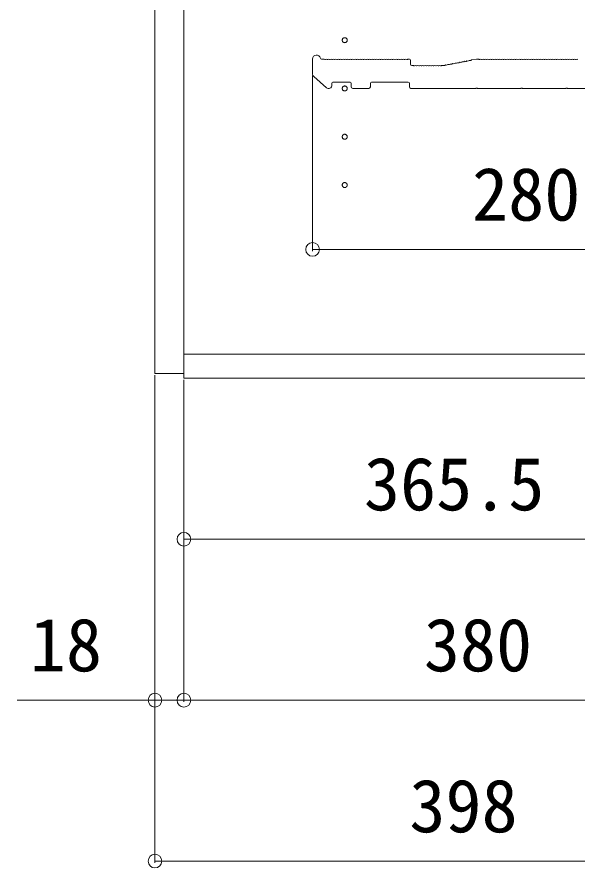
# Model space of a CAD drawing. Units: millimetres, scale not verified. Extents: x -2772 to 2772, y -4480 to 4487.
# Drawn here: x -2152 to -1804, y -3019 to -2490 of the extents above; entities that cross this region are included whole.
import ezdxf
from ezdxf.enums import TextEntityAlignment as Align

# ---------------------------------------------------------------- set-up
doc = ezdxf.new("R2010")
doc.units = ezdxf.units.MM
doc.header["$LTSCALE"] = 15
doc.linetypes.add('CHAIN2', pattern=[12, 9, -1, 1, -1])
for name, color, linetype, lineweight in [('0-2_YKK_ZWAK', 2, 'CHAIN2', 9), ('0-5_YKK_13', 7, 'Continuous', 9), ('0-6_YKK_D', 6, 'Continuous', 9)]:
    doc.layers.add(name, color=color, linetype=linetype, lineweight=lineweight)
doc.styles.add('ＭＳ ゴシック', font='')
doc.styles.get('ＭＳ ゴシック').set_extended_font_data('MS Gothic')

msp = doc.modelspace()

# ---------------------------------------------------------------- linework, layer by layer
at = {"layer": '0-2_YKK_ZWAK', "linetype": 'Continuous'}
msp.add_line((-2048.58, -2699.82), (-1683.58, -2699.82), dxfattribs=at)
for points in [[(-2066.58, -2711.82), (-2048.58, -2711.82), (-2048.58, -1937.82), (-2066.58, -1937.82)], [(-2048.58, -2714.82), (-1668.58, -2714.82), (-1668.58, -1934.82), (-2048.58, -1934.82)]]:
    msp.add_lwpolyline(points, close=True, dxfattribs=at)
at = {"layer": '0-2_YKK_ZWAK'}
for centre in [(-1948.58, -2504.82), (-1948.58, -2534.82), (-1948.58, -2564.82), (-1948.58, -2594.82)]:
    msp.add_circle(centre, 1.55, dxfattribs=at)
at = {"layer": '0-5_YKK_13'}
for p, q in [((-1968.58, -2525.91), (-1968.58, -2516.52)), ((-1962.96, -2516.52), (-1961.58, -2516.52)), ((-1961.02, -2516.73), (-1960.64, -2516.73)), ((-1959.52, -2516.73), (-1959.14, -2516.73)), ((-1958.02, -2516.73), (-1957.64, -2516.73)), ((-1956.52, -2516.73), (-1956.14, -2516.73)), ((-1955.02, -2516.73), (-1954.64, -2516.73)), ((-1953.52, -2516.73), (-1953.14, -2516.73)), ((-1952.02, -2516.73), (-1951.64, -2516.73)), ((-1950.52, -2516.73), (-1950.14, -2516.73)), ((-1949.02, -2516.73), (-1948.64, -2516.73)), ((-1947.52, -2516.73), (-1947.14, -2516.73)), ((-1946.02, -2516.73), (-1945.64, -2516.73)), ((-1944.52, -2516.73), (-1944.14, -2516.73)), ((-1943.02, -2516.73), (-1942.64, -2516.73)), ((-1941.52, -2516.73), (-1941.14, -2516.73)), ((-1940.02, -2516.73), (-1939.64, -2516.73)), ((-1938.52, -2516.73), (-1938.14, -2516.73)), ((-1937.02, -2516.73), (-1936.64, -2516.73)), ((-1935.52, -2516.73), (-1935.14, -2516.73)), ((-1934.02, -2516.73), (-1933.64, -2516.73)), ((-1932.52, -2516.73), (-1932.14, -2516.73)), ((-1931.02, -2516.73), (-1930.64, -2516.73)), ((-1929.52, -2516.73), (-1929.14, -2516.73)), ((-1928.02, -2516.73), (-1927.64, -2516.73)), ((-1926.52, -2516.73), (-1926.14, -2516.73)), ((-1925.02, -2516.73), (-1924.64, -2516.73)), ((-1923.52, -2516.73), (-1923.14, -2516.73)), ((-1922.02, -2516.73), (-1921.64, -2516.73)), ((-1920.52, -2516.73), (-1920.14, -2516.73)), ((-1919.02, -2516.73), (-1918.64, -2516.73)), ((-1917.52, -2516.73), (-1917.14, -2516.73)), ((-1916.02, -2516.73), (-1915.64, -2516.73)), ((-1914.52, -2516.73), (-1914.14, -2516.73)), ((-1913.02, -2516.73), (-1912.64, -2516.73)), ((-1911.52, -2516.73), (-1911.14, -2516.73)), ((-1910.02, -2516.73), (-1909.64, -2516.73)), ((-1909.08, -2516.52), (-1908.28, -2516.52)), ((-1907.58, -2517.22), (-1907.58, -2519.82)), ((-1906.88, -2520.52), (-1906.08, -2520.52)), ((-1905.52, -2520.73), (-1905.14, -2520.73)), ((-1904.02, -2520.73), (-1903.64, -2520.73)), ((-1902.52, -2520.73), (-1902.14, -2520.73)), ((-1901.02, -2520.73), (-1900.64, -2520.73)), ((-1899.52, -2520.73), (-1899.14, -2520.73)), ((-1898.02, -2520.73), (-1897.64, -2520.73)), ((-1896.52, -2520.73), (-1896.14, -2520.73)), ((-1895.02, -2520.73), (-1894.64, -2520.73)), ((-1893.52, -2520.73), (-1893.14, -2520.73)), ((-1892.02, -2520.73), (-1891.64, -2520.73)), ((-1890.52, -2520.73), (-1890.14, -2520.73)), ((-1889.02, -2520.73), (-1888.64, -2520.73)), ((-1888.08, -2520.52), (-1887.64, -2520.52)), ((-1887.64, -2520.52), (-1888.08, -2520.52)), ((-1886.78, -2520.58), (-1886.41, -2520.51)), ((-1885.31, -2520.3), (-1884.94, -2520.23)), ((-1883.84, -2520.02), (-1883.46, -2519.94)), ((-1882.36, -2519.74), (-1881.99, -2519.66)), ((-1880.89, -2519.45), (-1880.52, -2519.38)), ((-1879.42, -2519.17), (-1879.04, -2519.1)), ((-1877.94, -2518.89), (-1877.57, -2518.82)), ((-1876.47, -2518.61), (-1876.09, -2518.54)), ((-1875, -2518.33), (-1874.62, -2518.26)), ((-1873.52, -2518.05), (-1873.15, -2517.98)), ((-1872.05, -2517.77), (-1871.67, -2517.7)), ((-1870.58, -2517.49), (-1870.2, -2517.42)), ((-1865.02, -2516.73), (-1864.64, -2516.73)), ((-1863.52, -2516.73), (-1863.14, -2516.73)), ((-1862.02, -2516.73), (-1861.64, -2516.73)), ((-1860.52, -2516.73), (-1860.14, -2516.73)), ((-1859.02, -2516.73), (-1858.64, -2516.73)), ((-1857.52, -2516.73), (-1857.14, -2516.73)), ((-1856.02, -2516.73), (-1855.64, -2516.73)), ((-1854.52, -2516.73), (-1854.14, -2516.73)), ((-1853.02, -2516.73), (-1852.64, -2516.73)), ((-1851.52, -2516.73), (-1851.14, -2516.73)), ((-1850.02, -2516.73), (-1849.64, -2516.73)), ((-1848.52, -2516.73), (-1848.14, -2516.73)), ((-1847.02, -2516.73), (-1846.64, -2516.73)), ((-1845.52, -2516.73), (-1845.14, -2516.73)), ((-1844.02, -2516.73), (-1843.64, -2516.73)), ((-1842.52, -2516.73), (-1842.14, -2516.73)), ((-1841.02, -2516.73), (-1840.64, -2516.73)), ((-1839.52, -2516.73), (-1839.14, -2516.73)), ((-1838.02, -2516.73), (-1837.64, -2516.73)), ((-1836.52, -2516.73), (-1836.14, -2516.73)), ((-1835.02, -2516.73), (-1834.64, -2516.73)), ((-1833.52, -2516.73), (-1833.14, -2516.73)), ((-1832.02, -2516.73), (-1831.64, -2516.73)), ((-1830.52, -2516.73), (-1830.14, -2516.73)), ((-1829.02, -2516.73), (-1828.64, -2516.73)), ((-1827.52, -2516.73), (-1827.14, -2516.73)), ((-1826.02, -2516.73), (-1825.64, -2516.73)), ((-1824.52, -2516.73), (-1824.14, -2516.73)), ((-1823.02, -2516.73), (-1822.64, -2516.73)), ((-1821.52, -2516.73), (-1821.14, -2516.73)), ((-1820.02, -2516.73), (-1819.64, -2516.73)), ((-1818.52, -2516.73), (-1818.14, -2516.73)), ((-1817.02, -2516.73), (-1816.64, -2516.73)), ((-1815.52, -2516.73), (-1815.14, -2516.73)), ((-1814.02, -2516.73), (-1813.64, -2516.73)), ((-1812.52, -2516.73), (-1812.14, -2516.73)), ((-1811.02, -2516.73), (-1810.64, -2516.73)), ((-1809.52, -2516.73), (-1809.14, -2516.73)), ((-1808.02, -2516.73), (-1807.64, -2516.73)), ((-1806.52, -2516.73), (-1806.14, -2516.73)), ((-1805.02, -2516.73), (-1804.64, -2516.73)), ((-1959.89, -2534.34), (-1967.89, -2527.42)), ((-1956.58, -2531.52), (-1956.58, -2532.82)), ((-1945.28, -2530.82), (-1955.88, -2530.82)), ((-1944.58, -2533.82), (-1944.58, -2531.52)), ((-1932.58, -2531.52), (-1932.58, -2533.82)), ((-1909.08, -2530.82), (-1931.88, -2530.82)), ((-1908.38, -2533.82), (-1908.38, -2531.52)), ((-1933.58, -2534.82), (-1943.58, -2534.82))]:
    msp.add_line(p, q, dxfattribs=at)
for points in [[(-1887.37, -2520.49), (-1887.51, -2520.51), (-1887.37, -2520.49)], [(-1869.69, -2517.12), (-1866.58, -2516.52), (-1865.58, -2516.52)], [(-1783.58, -2534.82), (-1810, -2534.82), (-1810.25, -2534.7), (-1810.91, -2534.7), (-1811.15, -2534.82), (-1838, -2534.82), (-1838.25, -2534.7), (-1838.91, -2534.7), (-1839.15, -2534.82), (-1866, -2534.82), (-1866.25, -2534.7), (-1866.91, -2534.7), (-1867.15, -2534.82), (-1907.38, -2534.82)]]:
    msp.add_lwpolyline(points, dxfattribs=at)
for centre, radius, start, end in [((-1966.08, -2516.52), 2.5, 12.6356, 180), ((-1962.96, -2515.82), 0.7, 192.6356, 270), ((-1961.58, -2517.4), 0.88, 50.536, 90), ((-1960.08, -2517.4), 0.88, 50.536, 129.464), ((-1958.58, -2517.4), 0.88, 50.536, 129.464), ((-1957.08, -2517.4), 0.88, 50.536, 129.464), ((-1955.58, -2517.4), 0.88, 50.536, 129.464), ((-1954.08, -2517.4), 0.88, 50.536, 129.464), ((-1952.58, -2517.4), 0.88, 50.536, 129.464), ((-1951.08, -2517.4), 0.88, 50.536, 129.464), ((-1949.58, -2517.4), 0.88, 50.536, 129.464), ((-1948.08, -2517.4), 0.88, 50.536, 129.464), ((-1946.58, -2517.4), 0.88, 50.536, 129.464), ((-1945.08, -2517.4), 0.88, 50.536, 129.464), ((-1943.58, -2517.4), 0.88, 50.536, 129.464), ((-1942.08, -2517.4), 0.88, 50.536, 129.464), ((-1940.58, -2517.4), 0.88, 50.536, 129.464), ((-1939.08, -2517.4), 0.88, 50.536, 129.464), ((-1937.58, -2517.4), 0.88, 50.536, 129.464), ((-1936.08, -2517.4), 0.88, 50.536, 129.464), ((-1934.58, -2517.4), 0.88, 50.536, 129.464), ((-1933.08, -2517.4), 0.88, 50.536, 129.464), ((-1931.58, -2517.4), 0.88, 50.536, 129.464), ((-1930.08, -2517.4), 0.88, 50.536, 129.464), ((-1928.58, -2517.4), 0.88, 50.536, 129.464), ((-1927.08, -2517.4), 0.88, 50.536, 129.464), ((-1925.58, -2517.4), 0.88, 50.536, 129.464), ((-1924.08, -2517.4), 0.88, 50.536, 129.464), ((-1922.58, -2517.4), 0.88, 50.536, 129.464), ((-1921.08, -2517.4), 0.88, 50.536, 129.464), ((-1919.58, -2517.4), 0.88, 50.536, 129.464), ((-1918.08, -2517.4), 0.88, 50.536, 129.464), ((-1916.58, -2517.4), 0.88, 50.536, 129.464), ((-1915.08, -2517.4), 0.88, 50.536, 129.464), ((-1913.58, -2517.4), 0.88, 50.536, 129.464), ((-1912.08, -2517.4), 0.88, 50.536, 129.464), ((-1910.58, -2517.4), 0.88, 50.536, 129.464), ((-1909.08, -2517.4), 0.88, 90, 129.464), ((-1908.28, -2517.22), 0.7, 0, 90), ((-1906.88, -2519.82), 0.7, 180, 270), ((-1906.08, -2521.4), 0.88, 50.536, 90), ((-1904.58, -2521.4), 0.88, 50.536, 129.464), ((-1903.08, -2521.4), 0.88, 50.536, 129.464), ((-1901.58, -2521.4), 0.88, 50.536, 129.464), ((-1900.08, -2521.4), 0.88, 50.536, 129.464), ((-1898.58, -2521.4), 0.88, 50.536, 129.464), ((-1897.08, -2521.4), 0.88, 50.536, 129.464), ((-1895.58, -2521.4), 0.88, 50.536, 129.464), ((-1894.08, -2521.4), 0.88, 50.536, 129.464), ((-1892.58, -2521.4), 0.88, 50.536, 129.464), ((-1891.08, -2521.4), 0.88, 50.536, 129.464), ((-1889.58, -2521.4), 0.88, 50.536, 129.464), ((-1888.08, -2521.4), 0.88, 90, 129.464), ((-1887.64, -2519.82), 0.7, 270, 280.7843), ((-1887.64, -2519.82), 0.7, 270, 280.7843), ((-1887.21, -2521.35), 0.88, 61.3203, 100.7843), ((-1885.73, -2521.07), 0.88, 61.3203, 140.2483), ((-1884.26, -2520.79), 0.88, 61.3203, 140.2483), ((-1882.79, -2520.51), 0.88, 61.3203, 140.2483), ((-1881.31, -2520.23), 0.88, 61.3203, 140.2483), ((-1879.84, -2519.95), 0.88, 61.3203, 140.2483), ((-1878.37, -2519.67), 0.88, 61.3203, 140.2483), ((-1876.89, -2519.38), 0.88, 61.3203, 140.2483), ((-1875.42, -2519.1), 0.88, 61.3203, 140.2483), ((-1873.94, -2518.82), 0.88, 61.3203, 140.2483), ((-1872.47, -2518.54), 0.88, 61.3203, 140.2483), ((-1871, -2518.26), 0.88, 61.3203, 140.2483), ((-1869.52, -2517.98), 0.88, 100.7843, 140.2483), ((-1865.58, -2517.4), 0.88, 50.536, 90), ((-1864.08, -2517.4), 0.88, 50.536, 129.464), ((-1862.58, -2517.4), 0.88, 50.536, 129.464), ((-1861.08, -2517.4), 0.88, 50.536, 129.464), ((-1859.58, -2517.4), 0.88, 50.536, 129.464), ((-1858.08, -2517.4), 0.88, 50.536, 129.464), ((-1856.58, -2517.4), 0.88, 50.536, 129.464), ((-1855.08, -2517.4), 0.88, 50.536, 129.464), ((-1853.58, -2517.4), 0.88, 50.536, 129.464), ((-1852.08, -2517.4), 0.88, 50.536, 129.464), ((-1850.58, -2517.4), 0.88, 50.536, 129.464), ((-1849.08, -2517.4), 0.88, 50.536, 129.464), ((-1847.58, -2517.4), 0.88, 50.536, 129.464), ((-1846.08, -2517.4), 0.88, 50.536, 129.464), ((-1844.58, -2517.4), 0.88, 50.536, 129.464), ((-1843.08, -2517.4), 0.88, 50.536, 129.464), ((-1841.58, -2517.4), 0.88, 50.536, 129.464), ((-1840.08, -2517.4), 0.88, 50.536, 129.464), ((-1838.58, -2517.4), 0.88, 50.536, 129.464), ((-1837.08, -2517.4), 0.88, 50.536, 129.464), ((-1835.58, -2517.4), 0.88, 50.536, 129.464), ((-1834.08, -2517.4), 0.88, 50.536, 129.464), ((-1832.58, -2517.4), 0.88, 50.536, 129.464), ((-1831.08, -2517.4), 0.88, 50.536, 129.464), ((-1829.58, -2517.4), 0.88, 50.536, 129.464), ((-1828.08, -2517.4), 0.88, 50.536, 129.464), ((-1826.58, -2517.4), 0.88, 50.536, 129.464), ((-1825.08, -2517.4), 0.88, 50.536, 129.464), ((-1823.58, -2517.4), 0.88, 50.536, 129.464), ((-1822.08, -2517.4), 0.88, 50.536, 129.464), ((-1820.58, -2517.4), 0.88, 50.536, 129.464), ((-1819.08, -2517.4), 0.88, 50.536, 129.464), ((-1817.58, -2517.4), 0.88, 50.536, 129.464), ((-1816.08, -2517.4), 0.88, 50.536, 129.464), ((-1814.58, -2517.4), 0.88, 50.536, 129.464), ((-1813.08, -2517.4), 0.88, 50.536, 129.464), ((-1811.58, -2517.4), 0.88, 50.536, 129.464), ((-1810.08, -2517.4), 0.88, 50.536, 129.464), ((-1808.58, -2517.4), 0.88, 50.536, 129.464), ((-1807.08, -2517.4), 0.88, 50.536, 129.464), ((-1805.58, -2517.4), 0.88, 50.536, 129.464), ((-1804.08, -2517.4), 0.88, 50.536, 129.464), ((-1966.58, -2525.91), 2, 180, 229.1613), ((-1955.88, -2531.52), 0.7, 90, 180), ((-1945.28, -2531.52), 0.7, 0, 90), ((-1931.88, -2531.52), 0.7, 90, 180), ((-1909.08, -2531.52), 0.7, 0, 90), ((-1958.58, -2532.82), 2, 229.1613, 0), ((-1943.58, -2533.82), 1, 180, 270), ((-1933.58, -2533.82), 1, 270, 0), ((-1907.38, -2533.82), 1, 180, 270)]:
    msp.add_arc(centre, radius, start, end, dxfattribs=at)
at = {"layer": '0-6_YKK_D'}
for p, q in [((-1968.58, -2526.82), (-1968.58, -2635.82)), ((-1968.58, -2634.82), (-1688.58, -2634.82)), ((-2066.58, -2712.82), (-2066.58, -2915.82)), ((-2066.58, -2712.82), (-2066.58, -3015.82)), ((-2048.58, -2715.82), (-2048.58, -2815.82)), ((-2048.58, -2715.82), (-2048.58, -2915.82)), ((-2048.58, -2715.82), (-2048.58, -2915.82)), ((-2048.58, -2814.82), (-1683.08, -2814.82)), ((-2048.58, -2914.82), (-1668.58, -2914.82)), ((-2066.58, -3014.82), (-1668.58, -3014.82))]:
    msp.add_line(p, q, dxfattribs=at)
msp.add_lwpolyline([(-2048.58, -2914.82), (-2066.58, -2914.82), (-2152.38, -2914.82)], dxfattribs=at)
for centre in [(-1968.58, -2634.82), (-2048.58, -2814.82), (-2066.58, -2914.82), (-2048.58, -2914.82), (-2048.58, -2914.82), (-2066.58, -3014.82)]:
    msp.add_circle(centre, 4.25, dxfattribs=at)

# ---------------------------------------------------------------- texts
at = {"layer": '0-6_YKK_D', "style": 'ＭＳ ゴシック'}
for s, p in [('280', (-1869.38, -2626.82)), ('365.5', (-1936.63, -2806.82)), ('18', (-2144.38, -2906.82)), ('380', (-1899.38, -2906.82)), ('398', (-1908.38, -3006.82))]:
    msp.add_text(s, height=32.99, dxfattribs=at).set_placement(p, align=Align.BOTTOM_LEFT)

doc.saveas('drawing.dxf')
